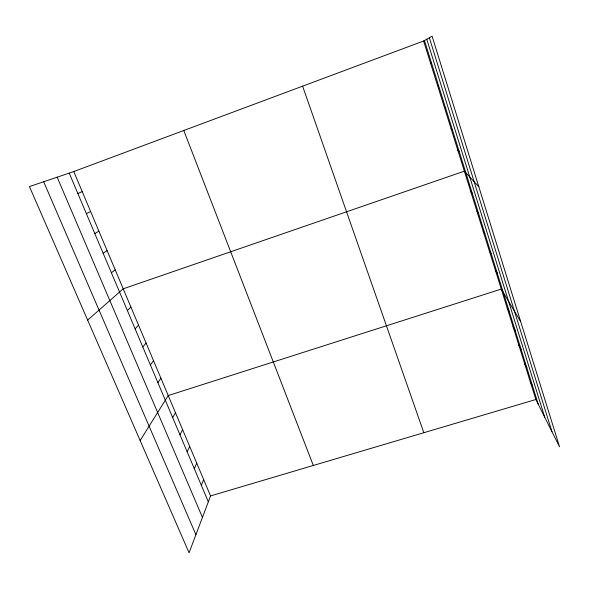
<?xml version="1.0" encoding="UTF-8"?>
<svg xmlns="http://www.w3.org/2000/svg" width="589" height="589" viewBox="0 0 589 589"><rect width="100%" height="100%" fill="white"/><g stroke="black" fill="none" stroke-linecap="round" stroke-linejoin="round"><path stroke-width="0.88" d="M73.765 171.554L210.56 495.931L189.076 552.799L29.45 186.58L73.765 171.554L423.616 41.002L432.098 36.201L559.55 446.83L535.857 399.511L423.616 41.002M201.342 485.321L203.684 479.623M194.289 468.645L196.733 463.145M187.155 451.8L189.717 446.506M179.954 434.778L182.627 429.69M172.68 417.579L175.463 412.712M140.138 440.52L168.226 395.558L501.283 289.081L520.705 321.69M157.896 382.651L160.922 378.226M150.386 364.908L153.538 360.718M142.803 346.98L146.072 343.026M135.131 328.868L138.533 325.15M127.386 310.558L130.92 307.083M87.651 320.114L123.219 288.824L464.368 171.163L478.82 186.75M111.402 272.773L115.201 269.814M103.149 253.285L107.095 250.597M94.807 233.575L98.9 231.168M86.377 213.645L90.61 211.517M77.844 193.487L82.232 191.646M210.56 495.931L535.857 399.511M430.611 63.347L431.582 63.222M437.524 85.42L438.599 85.663M444.356 107.235L445.534 107.824M451.108 128.792L452.381 129.727M457.771 150.099L459.155 151.366M470.692 191.366L472.26 193.266M476.95 211.348L478.599 213.549M483.135 231.102L484.872 233.597M489.253 250.642L491.079 253.425M495.297 269.968L497.212 273.031M507.203 307.988L509.271 311.596M513.056 326.689L515.206 330.562M518.85 345.183L521.074 349.321M524.578 363.487L526.875 367.875M530.247 381.598L532.618 386.229M43.682 181.758L195.916 534.702M57.155 177.186L202.447 517.422M69.215 173.1L208.329 501.835M183.79 130.5L313.326 465.472M302.606 86.156L423.83 432.716M426.775 39.213L544.759 417.292M424.478 40.516L538.294 404.385M429.352 37.755L551.959 431.678"/></g></svg>
